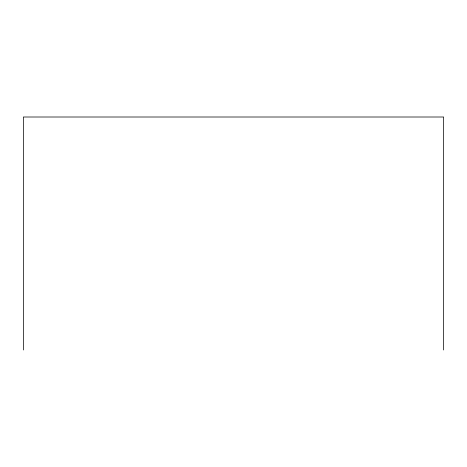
<?xml version="1.0" encoding="UTF-8"?>
<svg xmlns="http://www.w3.org/2000/svg" width="467" height="467" viewBox="0 0 467 467"><rect width="100%" height="100%" fill="white"/><g stroke="black" fill="none" stroke-linecap="round" stroke-linejoin="round"><path stroke-width="0.7" d="M443.65 349.993L443.65 117.007L23.35 117.007L23.35 349.993"/></g></svg>
